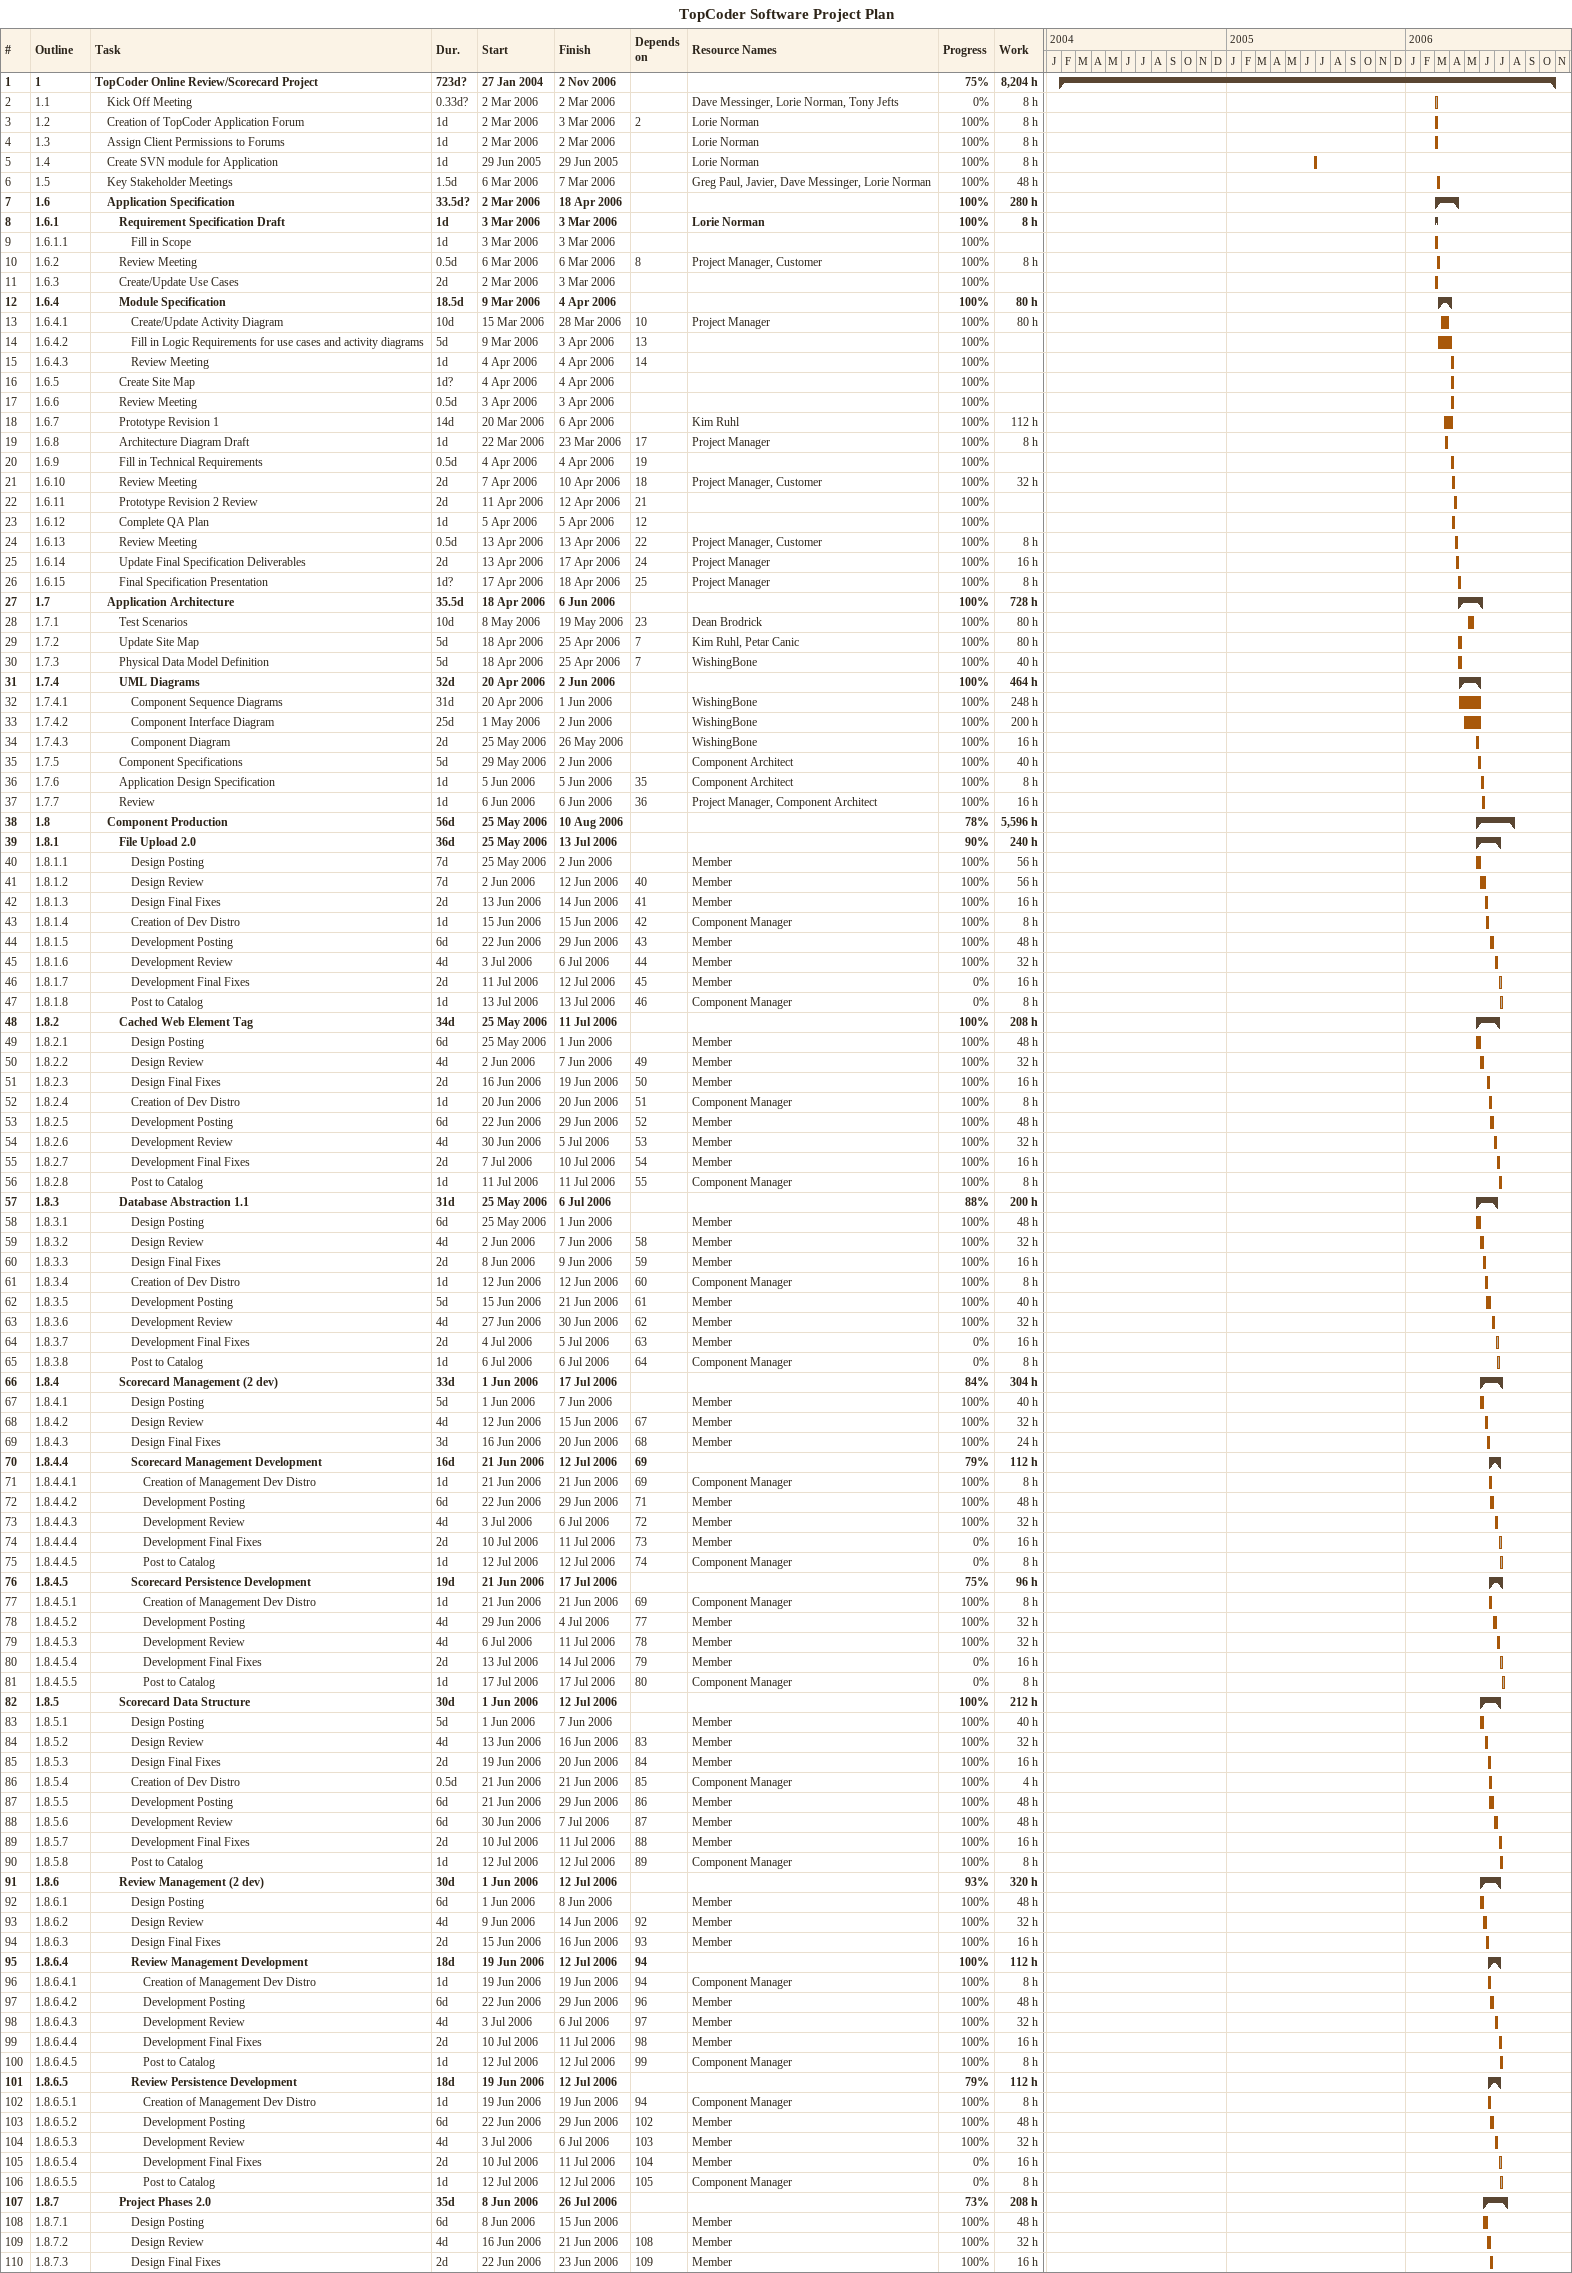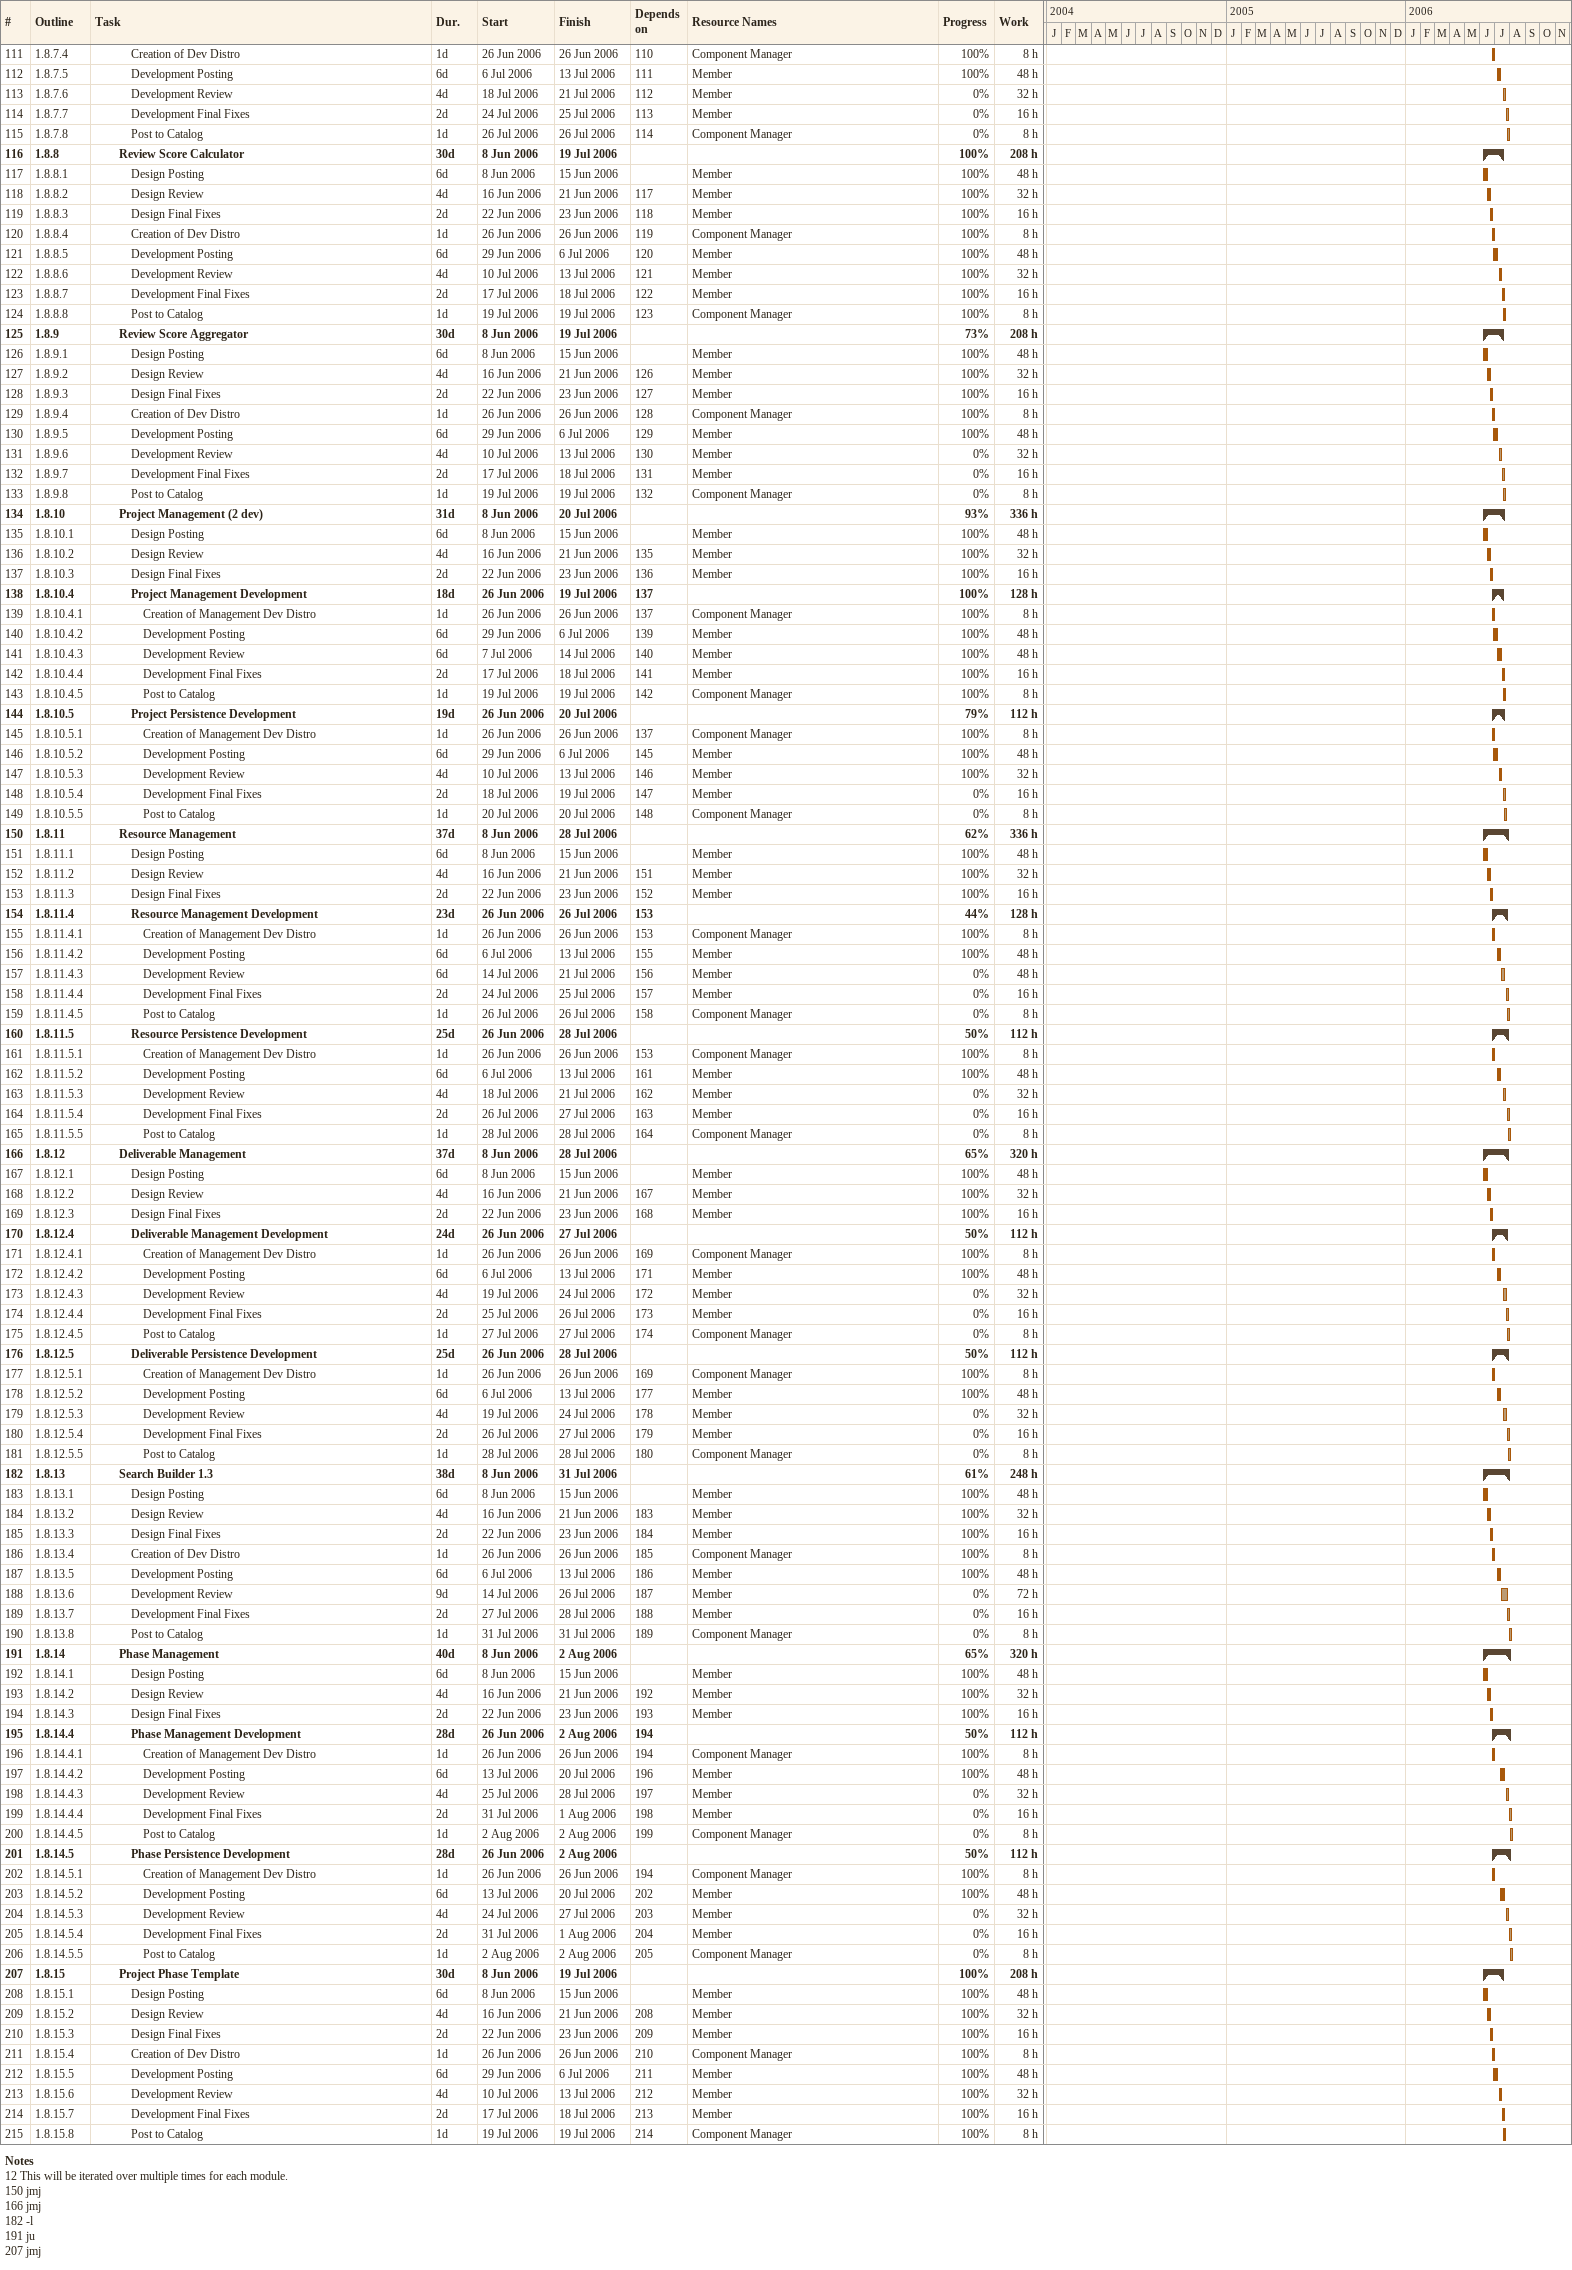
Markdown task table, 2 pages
TopCoder Software Project Plan

| ID | WBS | Task | Duration | Start | Finish | Predecessors | Resources | % complete | Work (h) |
|---|---|---|---|---|---|---|---|---|---|
| 1 | 1 | **TopCoder Online Review/Scorecard Project** | 723d? | 2004-01-27 | 2006-11-02 |  |  | 75 | 8204 |
| 2 | 1.1 | Kick Off Meeting | 0.33d? | 2006-03-02 | 2006-03-02 |  | Dave Messinger, Lorie Norman, Tony Jefts | 0 | 8 |
| 3 | 1.2 | Creation of TopCoder Application Forum | 1d | 2006-03-02 | 2006-03-03 | 2 | Lorie Norman | 100 | 8 |
| 4 | 1.3 | Assign Client Permissions to Forums | 1d | 2006-03-02 | 2006-03-02 |  | Lorie Norman | 100 | 8 |
| 5 | 1.4 | Create SVN module for Application | 1d | 2005-06-29 | 2005-06-29 |  | Lorie Norman | 100 | 8 |
| 6 | 1.5 | Key Stakeholder Meetings | 1.5d | 2006-03-06 | 2006-03-07 |  | Greg Paul, Javier, Dave Messinger, Lorie Norman | 100 | 48 |
| 7 | 1.6 | **Application Specification** | 33.5d? | 2006-03-02 | 2006-04-18 |  |  | 100 | 280 |
| 8 | 1.6.1 | **Requirement Specification Draft** | 1d | 2006-03-03 | 2006-03-03 |  | Lorie Norman | 100 | 8 |
| 9 | 1.6.1.1 | Fill in Scope | 1d | 2006-03-03 | 2006-03-03 |  |  | 100 |  |
| 10 | 1.6.2 | Review Meeting | 0.5d | 2006-03-06 | 2006-03-06 | 8 | Project Manager, Customer | 100 | 8 |
| 11 | 1.6.3 | Create/Update Use Cases | 2d | 2006-03-02 | 2006-03-03 |  |  | 100 |  |
| 12 | 1.6.4 | **Module Specification** | 18.5d | 2006-03-09 | 2006-04-04 |  |  | 100 | 80 |
| 13 | 1.6.4.1 | Create/Update Activity Diagram | 10d | 2006-03-15 | 2006-03-28 | 10 | Project Manager | 100 | 80 |
| 14 | 1.6.4.2 | Fill in Logic Requirements for use cases and activity diagrams | 5d | 2006-03-09 | 2006-04-03 | 13 |  | 100 |  |
| 15 | 1.6.4.3 | Review Meeting | 1d | 2006-04-04 | 2006-04-04 | 14 |  | 100 |  |
| 16 | 1.6.5 | Create Site Map | 1d? | 2006-04-04 | 2006-04-04 |  |  | 100 |  |
| 17 | 1.6.6 | Review Meeting | 0.5d | 2006-04-03 | 2006-04-03 |  |  | 100 |  |
| 18 | 1.6.7 | Prototype Revision 1 | 14d | 2006-03-20 | 2006-04-06 |  | Kim Ruhl | 100 | 112 |
| 19 | 1.6.8 | Architecture Diagram Draft | 1d | 2006-03-22 | 2006-03-23 | 17 | Project Manager | 100 | 8 |
| 20 | 1.6.9 | Fill in Technical Requirements | 0.5d | 2006-04-04 | 2006-04-04 | 19 |  | 100 |  |
| 21 | 1.6.10 | Review Meeting | 2d | 2006-04-07 | 2006-04-10 | 18 | Project Manager, Customer | 100 | 32 |
| 22 | 1.6.11 | Prototype Revision 2 Review | 2d | 2006-04-11 | 2006-04-12 | 21 |  | 100 |  |
| 23 | 1.6.12 | Complete QA Plan | 1d | 2006-04-05 | 2006-04-05 | 12 |  | 100 |  |
| 24 | 1.6.13 | Review Meeting | 0.5d | 2006-04-13 | 2006-04-13 | 22 | Project Manager, Customer | 100 | 8 |
| 25 | 1.6.14 | Update Final Specification Deliverables | 2d | 2006-04-13 | 2006-04-17 | 24 | Project Manager | 100 | 16 |
| 26 | 1.6.15 | Final Specification Presentation | 1d? | 2006-04-17 | 2006-04-18 | 25 | Project Manager | 100 | 8 |
| 27 | 1.7 | **Application Architecture** | 35.5d | 2006-04-18 | 2006-06-06 |  |  | 100 | 728 |
| 28 | 1.7.1 | Test Scenarios | 10d | 2006-05-08 | 2006-05-19 | 23 | Dean Brodrick | 100 | 80 |
| 29 | 1.7.2 | Update Site Map | 5d | 2006-04-18 | 2006-04-25 | 7 | Kim Ruhl, Petar Canic | 100 | 80 |
| 30 | 1.7.3 | Physical Data Model Definition | 5d | 2006-04-18 | 2006-04-25 | 7 | WishingBone | 100 | 40 |
| 31 | 1.7.4 | **UML Diagrams** | 32d | 2006-04-20 | 2006-06-02 |  |  | 100 | 464 |
| 32 | 1.7.4.1 | Component Sequence Diagrams | 31d | 2006-04-20 | 2006-06-01 |  | WishingBone | 100 | 248 |
| 33 | 1.7.4.2 | Component Interface Diagram | 25d | 2006-05-01 | 2006-06-02 |  | WishingBone | 100 | 200 |
| 34 | 1.7.4.3 | Component Diagram | 2d | 2006-05-25 | 2006-05-26 |  | WishingBone | 100 | 16 |
| 35 | 1.7.5 | Component Specifications | 5d | 2006-05-29 | 2006-06-02 |  | Component Architect | 100 | 40 |
| 36 | 1.7.6 | Application Design Specification | 1d | 2006-06-05 | 2006-06-05 | 35 | Component Architect | 100 | 8 |
| 37 | 1.7.7 | Review | 1d | 2006-06-06 | 2006-06-06 | 36 | Project Manager, Component Architect | 100 | 16 |
| 38 | 1.8 | **Component Production** | 56d | 2006-05-25 | 2006-08-10 |  |  | 78 | 5596 |
| 39 | 1.8.1 | **File Upload 2.0** | 36d | 2006-05-25 | 2006-07-13 |  |  | 90 | 240 |
| 40 | 1.8.1.1 | Design Posting | 7d | 2006-05-25 | 2006-06-02 |  | Member | 100 | 56 |
| 41 | 1.8.1.2 | Design Review | 7d | 2006-06-02 | 2006-06-12 | 40 | Member | 100 | 56 |
| 42 | 1.8.1.3 | Design Final Fixes | 2d | 2006-06-13 | 2006-06-14 | 41 | Member | 100 | 16 |
| 43 | 1.8.1.4 | Creation of Dev Distro | 1d | 2006-06-15 | 2006-06-15 | 42 | Component Manager | 100 | 8 |
| 44 | 1.8.1.5 | Development Posting | 6d | 2006-06-22 | 2006-06-29 | 43 | Member | 100 | 48 |
| 45 | 1.8.1.6 | Development Review | 4d | 2006-07-03 | 2006-07-06 | 44 | Member | 100 | 32 |
| 46 | 1.8.1.7 | Development Final Fixes | 2d | 2006-07-11 | 2006-07-12 | 45 | Member | 0 | 16 |
| 47 | 1.8.1.8 | Post to Catalog | 1d | 2006-07-13 | 2006-07-13 | 46 | Component Manager | 0 | 8 |
| 48 | 1.8.2 | **Cached Web Element Tag** | 34d | 2006-05-25 | 2006-07-11 |  |  | 100 | 208 |
| 49 | 1.8.2.1 | Design Posting | 6d | 2006-05-25 | 2006-06-01 |  | Member | 100 | 48 |
| 50 | 1.8.2.2 | Design Review | 4d | 2006-06-02 | 2006-06-07 | 49 | Member | 100 | 32 |
| 51 | 1.8.2.3 | Design Final Fixes | 2d | 2006-06-16 | 2006-06-19 | 50 | Member | 100 | 16 |
| 52 | 1.8.2.4 | Creation of Dev Distro | 1d | 2006-06-20 | 2006-06-20 | 51 | Component Manager | 100 | 8 |
| 53 | 1.8.2.5 | Development Posting | 6d | 2006-06-22 | 2006-06-29 | 52 | Member | 100 | 48 |
| 54 | 1.8.2.6 | Development Review | 4d | 2006-06-30 | 2006-07-05 | 53 | Member | 100 | 32 |
| 55 | 1.8.2.7 | Development Final Fixes | 2d | 2006-07-07 | 2006-07-10 | 54 | Member | 100 | 16 |
| 56 | 1.8.2.8 | Post to Catalog | 1d | 2006-07-11 | 2006-07-11 | 55 | Component Manager | 100 | 8 |
| 57 | 1.8.3 | **Database Abstraction 1.1** | 31d | 2006-05-25 | 2006-07-06 |  |  | 88 | 200 |
| 58 | 1.8.3.1 | Design Posting | 6d | 2006-05-25 | 2006-06-01 |  | Member | 100 | 48 |
| 59 | 1.8.3.2 | Design Review | 4d | 2006-06-02 | 2006-06-07 | 58 | Member | 100 | 32 |
| 60 | 1.8.3.3 | Design Final Fixes | 2d | 2006-06-08 | 2006-06-09 | 59 | Member | 100 | 16 |
| 61 | 1.8.3.4 | Creation of Dev Distro | 1d | 2006-06-12 | 2006-06-12 | 60 | Component Manager | 100 | 8 |
| 62 | 1.8.3.5 | Development Posting | 5d | 2006-06-15 | 2006-06-21 | 61 | Member | 100 | 40 |
| 63 | 1.8.3.6 | Development Review | 4d | 2006-06-27 | 2006-06-30 | 62 | Member | 100 | 32 |
| 64 | 1.8.3.7 | Development Final Fixes | 2d | 2006-07-04 | 2006-07-05 | 63 | Member | 0 | 16 |
| 65 | 1.8.3.8 | Post to Catalog | 1d | 2006-07-06 | 2006-07-06 | 64 | Component Manager | 0 | 8 |
| 66 | 1.8.4 | **Scorecard Management (2 dev)** | 33d | 2006-06-01 | 2006-07-17 |  |  | 84 | 304 |
| 67 | 1.8.4.1 | Design Posting | 5d | 2006-06-01 | 2006-06-07 |  | Member | 100 | 40 |
| 68 | 1.8.4.2 | Design Review | 4d | 2006-06-12 | 2006-06-15 | 67 | Member | 100 | 32 |
| 69 | 1.8.4.3 | Design Final Fixes | 3d | 2006-06-16 | 2006-06-20 | 68 | Member | 100 | 24 |
| 70 | 1.8.4.4 | **Scorecard Management Development** | 16d | 2006-06-21 | 2006-07-12 | 69 |  | 79 | 112 |
| 71 | 1.8.4.4.1 | Creation of Management Dev Distro | 1d | 2006-06-21 | 2006-06-21 | 69 | Component Manager | 100 | 8 |
| 72 | 1.8.4.4.2 | Development Posting | 6d | 2006-06-22 | 2006-06-29 | 71 | Member | 100 | 48 |
| 73 | 1.8.4.4.3 | Development Review | 4d | 2006-07-03 | 2006-07-06 | 72 | Member | 100 | 32 |
| 74 | 1.8.4.4.4 | Development Final Fixes | 2d | 2006-07-10 | 2006-07-11 | 73 | Member | 0 | 16 |
| 75 | 1.8.4.4.5 | Post to Catalog | 1d | 2006-07-12 | 2006-07-12 | 74 | Component Manager | 0 | 8 |
| 76 | 1.8.4.5 | **Scorecard Persistence Development** | 19d | 2006-06-21 | 2006-07-17 |  |  | 75 | 96 |
| 77 | 1.8.4.5.1 | Creation of Management Dev Distro | 1d | 2006-06-21 | 2006-06-21 | 69 | Component Manager | 100 | 8 |
| 78 | 1.8.4.5.2 | Development Posting | 4d | 2006-06-29 | 2006-07-04 | 77 | Member | 100 | 32 |
| 79 | 1.8.4.5.3 | Development Review | 4d | 2006-07-06 | 2006-07-11 | 78 | Member | 100 | 32 |
| 80 | 1.8.4.5.4 | Development Final Fixes | 2d | 2006-07-13 | 2006-07-14 | 79 | Member | 0 | 16 |
| 81 | 1.8.4.5.5 | Post to Catalog | 1d | 2006-07-17 | 2006-07-17 | 80 | Component Manager | 0 | 8 |
| 82 | 1.8.5 | **Scorecard Data Structure** | 30d | 2006-06-01 | 2006-07-12 |  |  | 100 | 212 |
| 83 | 1.8.5.1 | Design Posting | 5d | 2006-06-01 | 2006-06-07 |  | Member | 100 | 40 |
| 84 | 1.8.5.2 | Design Review | 4d | 2006-06-13 | 2006-06-16 | 83 | Member | 100 | 32 |
| 85 | 1.8.5.3 | Design Final Fixes | 2d | 2006-06-19 | 2006-06-20 | 84 | Member | 100 | 16 |
| 86 | 1.8.5.4 | Creation of Dev Distro | 0.5d | 2006-06-21 | 2006-06-21 | 85 | Component Manager | 100 | 4 |
| 87 | 1.8.5.5 | Development Posting | 6d | 2006-06-21 | 2006-06-29 | 86 | Member | 100 | 48 |
| 88 | 1.8.5.6 | Development Review | 6d | 2006-06-30 | 2006-07-07 | 87 | Member | 100 | 48 |
| 89 | 1.8.5.7 | Development Final Fixes | 2d | 2006-07-10 | 2006-07-11 | 88 | Member | 100 | 16 |
| 90 | 1.8.5.8 | Post to Catalog | 1d | 2006-07-12 | 2006-07-12 | 89 | Component Manager | 100 | 8 |
| 91 | 1.8.6 | **Review Management (2 dev)** | 30d | 2006-06-01 | 2006-07-12 |  |  | 93 | 320 |
| 92 | 1.8.6.1 | Design Posting | 6d | 2006-06-01 | 2006-06-08 |  | Member | 100 | 48 |
| 93 | 1.8.6.2 | Design Review | 4d | 2006-06-09 | 2006-06-14 | 92 | Member | 100 | 32 |
| 94 | 1.8.6.3 | Design Final Fixes | 2d | 2006-06-15 | 2006-06-16 | 93 | Member | 100 | 16 |
| 95 | 1.8.6.4 | **Review Management Development** | 18d | 2006-06-19 | 2006-07-12 | 94 |  | 100 | 112 |
| 96 | 1.8.6.4.1 | Creation of Management Dev Distro | 1d | 2006-06-19 | 2006-06-19 | 94 | Component Manager | 100 | 8 |
| 97 | 1.8.6.4.2 | Development Posting | 6d | 2006-06-22 | 2006-06-29 | 96 | Member | 100 | 48 |
| 98 | 1.8.6.4.3 | Development Review | 4d | 2006-07-03 | 2006-07-06 | 97 | Member | 100 | 32 |
| 99 | 1.8.6.4.4 | Development Final Fixes | 2d | 2006-07-10 | 2006-07-11 | 98 | Member | 100 | 16 |
| 100 | 1.8.6.4.5 | Post to Catalog | 1d | 2006-07-12 | 2006-07-12 | 99 | Component Manager | 100 | 8 |
| 101 | 1.8.6.5 | **Review Persistence Development** | 18d | 2006-06-19 | 2006-07-12 |  |  | 79 | 112 |
| 102 | 1.8.6.5.1 | Creation of Management Dev Distro | 1d | 2006-06-19 | 2006-06-19 | 94 | Component Manager | 100 | 8 |
| 103 | 1.8.6.5.2 | Development Posting | 6d | 2006-06-22 | 2006-06-29 | 102 | Member | 100 | 48 |
| 104 | 1.8.6.5.3 | Development Review | 4d | 2006-07-03 | 2006-07-06 | 103 | Member | 100 | 32 |
| 105 | 1.8.6.5.4 | Development Final Fixes | 2d | 2006-07-10 | 2006-07-11 | 104 | Member | 0 | 16 |
| 106 | 1.8.6.5.5 | Post to Catalog | 1d | 2006-07-12 | 2006-07-12 | 105 | Component Manager | 0 | 8 |
| 107 | 1.8.7 | **Project Phases 2.0** | 35d | 2006-06-08 | 2006-07-26 |  |  | 73 | 208 |
| 108 | 1.8.7.1 | Design Posting | 6d | 2006-06-08 | 2006-06-15 |  | Member | 100 | 48 |
| 109 | 1.8.7.2 | Design Review | 4d | 2006-06-16 | 2006-06-21 | 108 | Member | 100 | 32 |
| 110 | 1.8.7.3 | Design Final Fixes | 2d | 2006-06-22 | 2006-06-23 | 109 | Member | 100 | 16 |
| 111 | 1.8.7.4 | Creation of Dev Distro | 1d | 2006-06-26 | 2006-06-26 | 110 | Component Manager | 100 | 8 |
| 112 | 1.8.7.5 | Development Posting | 6d | 2006-07-06 | 2006-07-13 | 111 | Member | 100 | 48 |
| 113 | 1.8.7.6 | Development Review | 4d | 2006-07-18 | 2006-07-21 | 112 | Member | 0 | 32 |
| 114 | 1.8.7.7 | Development Final Fixes | 2d | 2006-07-24 | 2006-07-25 | 113 | Member | 0 | 16 |
| 115 | 1.8.7.8 | Post to Catalog | 1d | 2006-07-26 | 2006-07-26 | 114 | Component Manager | 0 | 8 |
| 116 | 1.8.8 | **Review Score Calculator** | 30d | 2006-06-08 | 2006-07-19 |  |  | 100 | 208 |
| 117 | 1.8.8.1 | Design Posting | 6d | 2006-06-08 | 2006-06-15 |  | Member | 100 | 48 |
| 118 | 1.8.8.2 | Design Review | 4d | 2006-06-16 | 2006-06-21 | 117 | Member | 100 | 32 |
| 119 | 1.8.8.3 | Design Final Fixes | 2d | 2006-06-22 | 2006-06-23 | 118 | Member | 100 | 16 |
| 120 | 1.8.8.4 | Creation of Dev Distro | 1d | 2006-06-26 | 2006-06-26 | 119 | Component Manager | 100 | 8 |
| 121 | 1.8.8.5 | Development Posting | 6d | 2006-06-29 | 2006-07-06 | 120 | Member | 100 | 48 |
| 122 | 1.8.8.6 | Development Review | 4d | 2006-07-10 | 2006-07-13 | 121 | Member | 100 | 32 |
| 123 | 1.8.8.7 | Development Final Fixes | 2d | 2006-07-17 | 2006-07-18 | 122 | Member | 100 | 16 |
| 124 | 1.8.8.8 | Post to Catalog | 1d | 2006-07-19 | 2006-07-19 | 123 | Component Manager | 100 | 8 |
| 125 | 1.8.9 | **Review Score Aggregator** | 30d | 2006-06-08 | 2006-07-19 |  |  | 73 | 208 |
| 126 | 1.8.9.1 | Design Posting | 6d | 2006-06-08 | 2006-06-15 |  | Member | 100 | 48 |
| 127 | 1.8.9.2 | Design Review | 4d | 2006-06-16 | 2006-06-21 | 126 | Member | 100 | 32 |
| 128 | 1.8.9.3 | Design Final Fixes | 2d | 2006-06-22 | 2006-06-23 | 127 | Member | 100 | 16 |
| 129 | 1.8.9.4 | Creation of Dev Distro | 1d | 2006-06-26 | 2006-06-26 | 128 | Component Manager | 100 | 8 |
| 130 | 1.8.9.5 | Development Posting | 6d | 2006-06-29 | 2006-07-06 | 129 | Member | 100 | 48 |
| 131 | 1.8.9.6 | Development Review | 4d | 2006-07-10 | 2006-07-13 | 130 | Member | 0 | 32 |
| 132 | 1.8.9.7 | Development Final Fixes | 2d | 2006-07-17 | 2006-07-18 | 131 | Member | 0 | 16 |
| 133 | 1.8.9.8 | Post to Catalog | 1d | 2006-07-19 | 2006-07-19 | 132 | Component Manager | 0 | 8 |
| 134 | 1.8.10 | **Project Management (2 dev)** | 31d | 2006-06-08 | 2006-07-20 |  |  | 93 | 336 |
| 135 | 1.8.10.1 | Design Posting | 6d | 2006-06-08 | 2006-06-15 |  | Member | 100 | 48 |
| 136 | 1.8.10.2 | Design Review | 4d | 2006-06-16 | 2006-06-21 | 135 | Member | 100 | 32 |
| 137 | 1.8.10.3 | Design Final Fixes | 2d | 2006-06-22 | 2006-06-23 | 136 | Member | 100 | 16 |
| 138 | 1.8.10.4 | **Project Management Development** | 18d | 2006-06-26 | 2006-07-19 | 137 |  | 100 | 128 |
| 139 | 1.8.10.4.1 | Creation of Management Dev Distro | 1d | 2006-06-26 | 2006-06-26 | 137 | Component Manager | 100 | 8 |
| 140 | 1.8.10.4.2 | Development Posting | 6d | 2006-06-29 | 2006-07-06 | 139 | Member | 100 | 48 |
| 141 | 1.8.10.4.3 | Development Review | 6d | 2006-07-07 | 2006-07-14 | 140 | Member | 100 | 48 |
| 142 | 1.8.10.4.4 | Development Final Fixes | 2d | 2006-07-17 | 2006-07-18 | 141 | Member | 100 | 16 |
| 143 | 1.8.10.4.5 | Post to Catalog | 1d | 2006-07-19 | 2006-07-19 | 142 | Component Manager | 100 | 8 |
| 144 | 1.8.10.5 | **Project Persistence Development** | 19d | 2006-06-26 | 2006-07-20 |  |  | 79 | 112 |
| 145 | 1.8.10.5.1 | Creation of Management Dev Distro | 1d | 2006-06-26 | 2006-06-26 | 137 | Component Manager | 100 | 8 |
| 146 | 1.8.10.5.2 | Development Posting | 6d | 2006-06-29 | 2006-07-06 | 145 | Member | 100 | 48 |
| 147 | 1.8.10.5.3 | Development Review | 4d | 2006-07-10 | 2006-07-13 | 146 | Member | 100 | 32 |
| 148 | 1.8.10.5.4 | Development Final Fixes | 2d | 2006-07-18 | 2006-07-19 | 147 | Member | 0 | 16 |
| 149 | 1.8.10.5.5 | Post to Catalog | 1d | 2006-07-20 | 2006-07-20 | 148 | Component Manager | 0 | 8 |
| 150 | 1.8.11 | **Resource Management** | 37d | 2006-06-08 | 2006-07-28 |  |  | 62 | 336 |
| 151 | 1.8.11.1 | Design Posting | 6d | 2006-06-08 | 2006-06-15 |  | Member | 100 | 48 |
| 152 | 1.8.11.2 | Design Review | 4d | 2006-06-16 | 2006-06-21 | 151 | Member | 100 | 32 |
| 153 | 1.8.11.3 | Design Final Fixes | 2d | 2006-06-22 | 2006-06-23 | 152 | Member | 100 | 16 |
| 154 | 1.8.11.4 | **Resource Management Development** | 23d | 2006-06-26 | 2006-07-26 | 153 |  | 44 | 128 |
| 155 | 1.8.11.4.1 | Creation of Management Dev Distro | 1d | 2006-06-26 | 2006-06-26 | 153 | Component Manager | 100 | 8 |
| 156 | 1.8.11.4.2 | Development Posting | 6d | 2006-07-06 | 2006-07-13 | 155 | Member | 100 | 48 |
| 157 | 1.8.11.4.3 | Development Review | 6d | 2006-07-14 | 2006-07-21 | 156 | Member | 0 | 48 |
| 158 | 1.8.11.4.4 | Development Final Fixes | 2d | 2006-07-24 | 2006-07-25 | 157 | Member | 0 | 16 |
| 159 | 1.8.11.4.5 | Post to Catalog | 1d | 2006-07-26 | 2006-07-26 | 158 | Component Manager | 0 | 8 |
| 160 | 1.8.11.5 | **Resource Persistence Development** | 25d | 2006-06-26 | 2006-07-28 |  |  | 50 | 112 |
| 161 | 1.8.11.5.1 | Creation of Management Dev Distro | 1d | 2006-06-26 | 2006-06-26 | 153 | Component Manager | 100 | 8 |
| 162 | 1.8.11.5.2 | Development Posting | 6d | 2006-07-06 | 2006-07-13 | 161 | Member | 100 | 48 |
| 163 | 1.8.11.5.3 | Development Review | 4d | 2006-07-18 | 2006-07-21 | 162 | Member | 0 | 32 |
| 164 | 1.8.11.5.4 | Development Final Fixes | 2d | 2006-07-26 | 2006-07-27 | 163 | Member | 0 | 16 |
| 165 | 1.8.11.5.5 | Post to Catalog | 1d | 2006-07-28 | 2006-07-28 | 164 | Component Manager | 0 | 8 |
| 166 | 1.8.12 | **Deliverable Management** | 37d | 2006-06-08 | 2006-07-28 |  |  | 65 | 320 |
| 167 | 1.8.12.1 | Design Posting | 6d | 2006-06-08 | 2006-06-15 |  | Member | 100 | 48 |
| 168 | 1.8.12.2 | Design Review | 4d | 2006-06-16 | 2006-06-21 | 167 | Member | 100 | 32 |
| 169 | 1.8.12.3 | Design Final Fixes | 2d | 2006-06-22 | 2006-06-23 | 168 | Member | 100 | 16 |
| 170 | 1.8.12.4 | **Deliverable Management Development** | 24d | 2006-06-26 | 2006-07-27 |  |  | 50 | 112 |
| 171 | 1.8.12.4.1 | Creation of Management Dev Distro | 1d | 2006-06-26 | 2006-06-26 | 169 | Component Manager | 100 | 8 |
| 172 | 1.8.12.4.2 | Development Posting | 6d | 2006-07-06 | 2006-07-13 | 171 | Member | 100 | 48 |
| 173 | 1.8.12.4.3 | Development Review | 4d | 2006-07-19 | 2006-07-24 | 172 | Member | 0 | 32 |
| 174 | 1.8.12.4.4 | Development Final Fixes | 2d | 2006-07-25 | 2006-07-26 | 173 | Member | 0 | 16 |
| 175 | 1.8.12.4.5 | Post to Catalog | 1d | 2006-07-27 | 2006-07-27 | 174 | Component Manager | 0 | 8 |
| 176 | 1.8.12.5 | **Deliverable Persistence Development** | 25d | 2006-06-26 | 2006-07-28 |  |  | 50 | 112 |
| 177 | 1.8.12.5.1 | Creation of Management Dev Distro | 1d | 2006-06-26 | 2006-06-26 | 169 | Component Manager | 100 | 8 |
| 178 | 1.8.12.5.2 | Development Posting | 6d | 2006-07-06 | 2006-07-13 | 177 | Member | 100 | 48 |
| 179 | 1.8.12.5.3 | Development Review | 4d | 2006-07-19 | 2006-07-24 | 178 | Member | 0 | 32 |
| 180 | 1.8.12.5.4 | Development Final Fixes | 2d | 2006-07-26 | 2006-07-27 | 179 | Member | 0 | 16 |
| 181 | 1.8.12.5.5 | Post to Catalog | 1d | 2006-07-28 | 2006-07-28 | 180 | Component Manager | 0 | 8 |
| 182 | 1.8.13 | **Search Builder 1.3** | 38d | 2006-06-08 | 2006-07-31 |  |  | 61 | 248 |
| 183 | 1.8.13.1 | Design Posting | 6d | 2006-06-08 | 2006-06-15 |  | Member | 100 | 48 |
| 184 | 1.8.13.2 | Design Review | 4d | 2006-06-16 | 2006-06-21 | 183 | Member | 100 | 32 |
| 185 | 1.8.13.3 | Design Final Fixes | 2d | 2006-06-22 | 2006-06-23 | 184 | Member | 100 | 16 |
| 186 | 1.8.13.4 | Creation of Dev Distro | 1d | 2006-06-26 | 2006-06-26 | 185 | Component Manager | 100 | 8 |
| 187 | 1.8.13.5 | Development Posting | 6d | 2006-07-06 | 2006-07-13 | 186 | Member | 100 | 48 |
| 188 | 1.8.13.6 | Development Review | 9d | 2006-07-14 | 2006-07-26 | 187 | Member | 0 | 72 |
| 189 | 1.8.13.7 | Development Final Fixes | 2d | 2006-07-27 | 2006-07-28 | 188 | Member | 0 | 16 |
| 190 | 1.8.13.8 | Post to Catalog | 1d | 2006-07-31 | 2006-07-31 | 189 | Component Manager | 0 | 8 |
| 191 | 1.8.14 | **Phase Management** | 40d | 2006-06-08 | 2006-08-02 |  |  | 65 | 320 |
| 192 | 1.8.14.1 | Design Posting | 6d | 2006-06-08 | 2006-06-15 |  | Member | 100 | 48 |
| 193 | 1.8.14.2 | Design Review | 4d | 2006-06-16 | 2006-06-21 | 192 | Member | 100 | 32 |
| 194 | 1.8.14.3 | Design Final Fixes | 2d | 2006-06-22 | 2006-06-23 | 193 | Member | 100 | 16 |
| 195 | 1.8.14.4 | **Phase Management Development** | 28d | 2006-06-26 | 2006-08-02 | 194 |  | 50 | 112 |
| 196 | 1.8.14.4.1 | Creation of Management Dev Distro | 1d | 2006-06-26 | 2006-06-26 | 194 | Component Manager | 100 | 8 |
| 197 | 1.8.14.4.2 | Development Posting | 6d | 2006-07-13 | 2006-07-20 | 196 | Member | 100 | 48 |
| 198 | 1.8.14.4.3 | Development Review | 4d | 2006-07-25 | 2006-07-28 | 197 | Member | 0 | 32 |
| 199 | 1.8.14.4.4 | Development Final Fixes | 2d | 2006-07-31 | 2006-08-01 | 198 | Member | 0 | 16 |
| 200 | 1.8.14.4.5 | Post to Catalog | 1d | 2006-08-02 | 2006-08-02 | 199 | Component Manager | 0 | 8 |
| 201 | 1.8.14.5 | **Phase Persistence Development** | 28d | 2006-06-26 | 2006-08-02 |  |  | 50 | 112 |
| 202 | 1.8.14.5.1 | Creation of Management Dev Distro | 1d | 2006-06-26 | 2006-06-26 | 194 | Component Manager | 100 | 8 |
| 203 | 1.8.14.5.2 | Development Posting | 6d | 2006-07-13 | 2006-07-20 | 202 | Member | 100 | 48 |
| 204 | 1.8.14.5.3 | Development Review | 4d | 2006-07-24 | 2006-07-27 | 203 | Member | 0 | 32 |
| 205 | 1.8.14.5.4 | Development Final Fixes | 2d | 2006-07-31 | 2006-08-01 | 204 | Member | 0 | 16 |
| 206 | 1.8.14.5.5 | Post to Catalog | 1d | 2006-08-02 | 2006-08-02 | 205 | Component Manager | 0 | 8 |
| 207 | 1.8.15 | **Project Phase Template** | 30d | 2006-06-08 | 2006-07-19 |  |  | 100 | 208 |
| 208 | 1.8.15.1 | Design Posting | 6d | 2006-06-08 | 2006-06-15 |  | Member | 100 | 48 |
| 209 | 1.8.15.2 | Design Review | 4d | 2006-06-16 | 2006-06-21 | 208 | Member | 100 | 32 |
| 210 | 1.8.15.3 | Design Final Fixes | 2d | 2006-06-22 | 2006-06-23 | 209 | Member | 100 | 16 |
| 211 | 1.8.15.4 | Creation of Dev Distro | 1d | 2006-06-26 | 2006-06-26 | 210 | Component Manager | 100 | 8 |
| 212 | 1.8.15.5 | Development Posting | 6d | 2006-06-29 | 2006-07-06 | 211 | Member | 100 | 48 |
| 213 | 1.8.15.6 | Development Review | 4d | 2006-07-10 | 2006-07-13 | 212 | Member | 100 | 32 |
| 214 | 1.8.15.7 | Development Final Fixes | 2d | 2006-07-17 | 2006-07-18 | 213 | Member | 100 | 16 |
| 215 | 1.8.15.8 | Post to Catalog | 1d | 2006-07-19 | 2006-07-19 | 214 | Component Manager | 100 | 8 |

Notes
- 12: This will be iterated over multiple times for each module.
- 150: jmj
- 166: jmj
- 182: -l
- 191: ju
- 207: jmj
